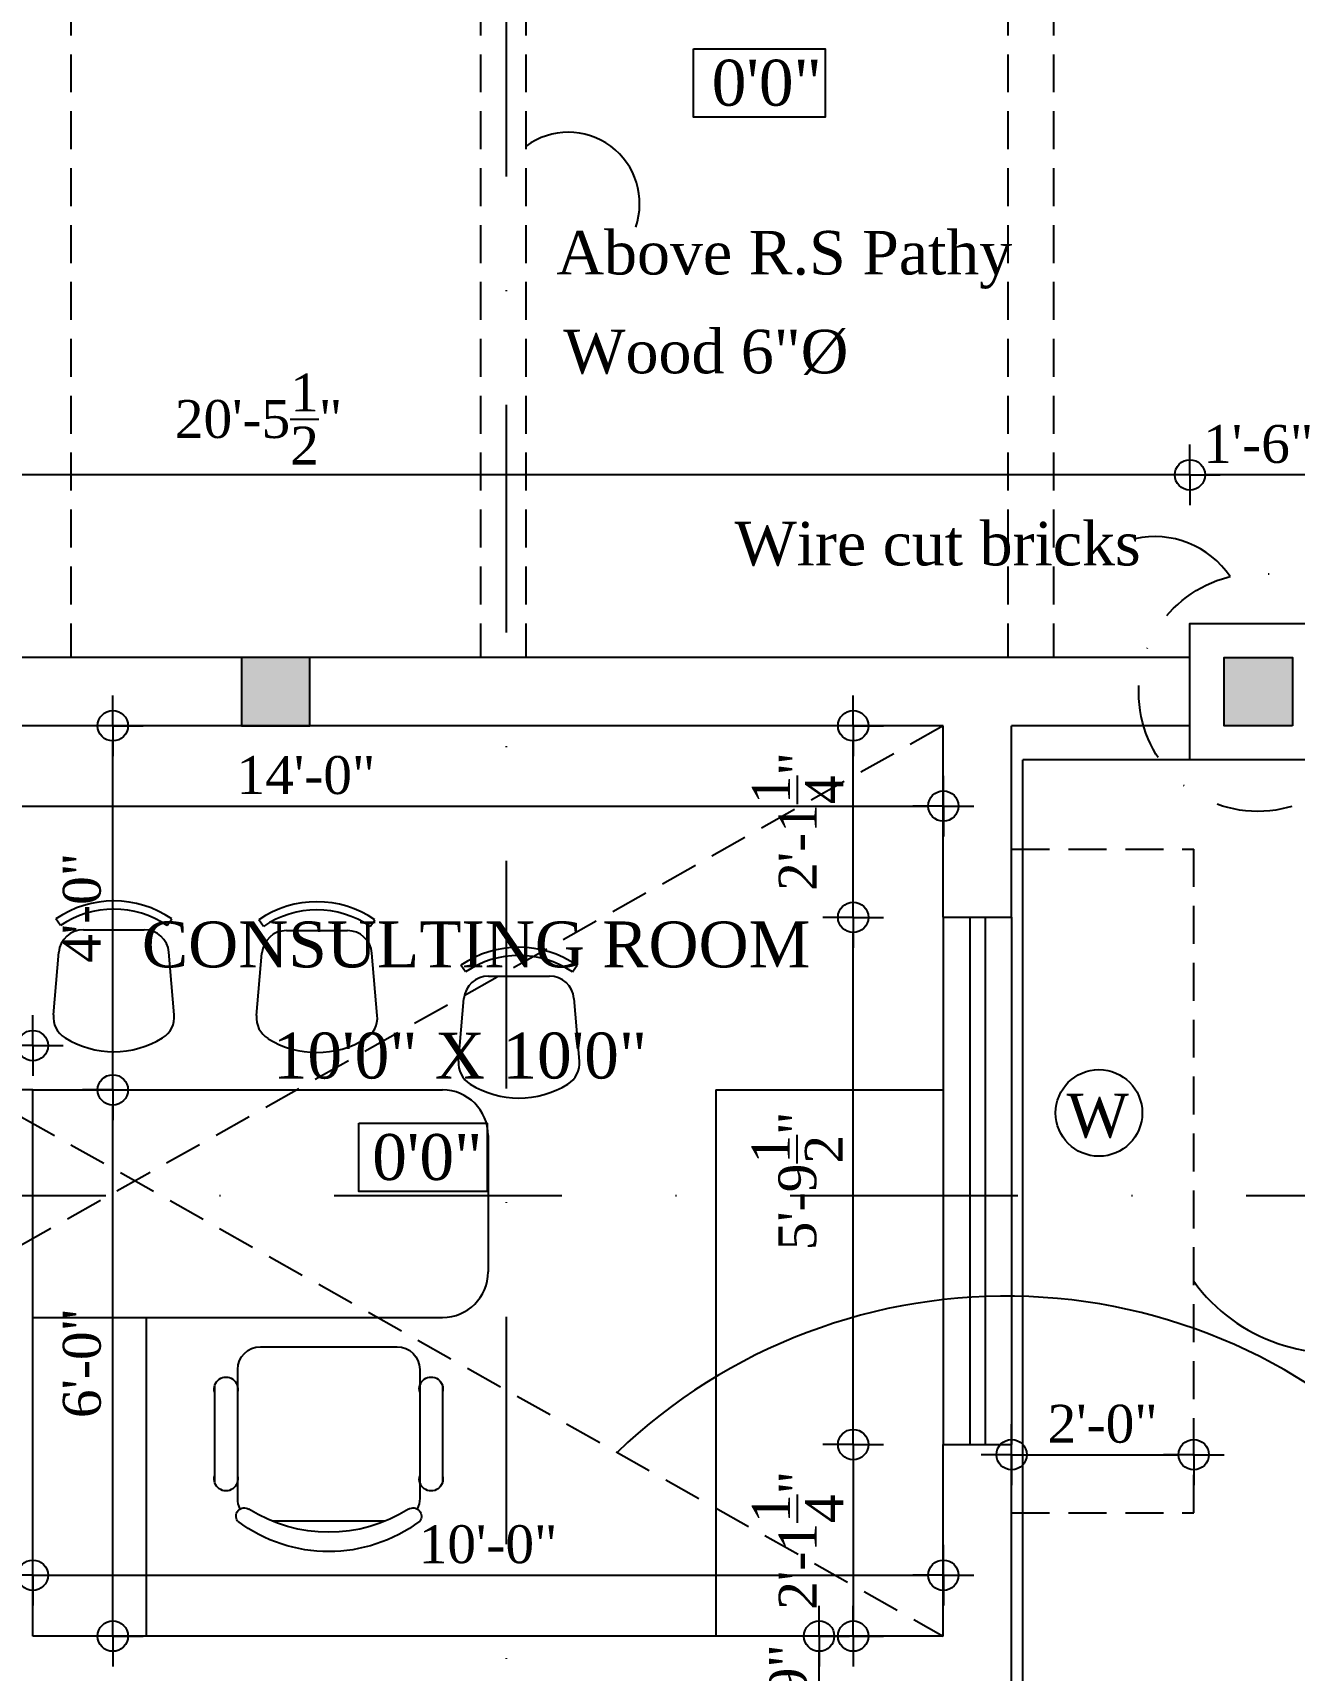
# Model space of a CAD drawing. Extents: x 7848 to 13228, y -2245 to 213.
# Drawn here: x 9452.6 to 9618.8, y -1502.6 to -1286.7 of the extents above; entities that cross this region are included whole.
import ezdxf
from ezdxf.enums import TextEntityAlignment as Align

# ---------------------------------------------------------------- set-up
doc = ezdxf.new("R2010")
doc.units = 0
doc.header["$LTSCALE"] = 20
doc.header["$MEASUREMENT"] = 0
doc.header["$PDMODE"] = 34
doc.header["$PDSIZE"] = 5
doc.linetypes.add('DASHDOT', pattern=[1, 0.5, -0.25, 0, -0.25])
doc.linetypes.add('HIDDEN', pattern=[0.375, 0.25, -0.125])
doc.layers.get('0').update_dxf_attribs({"linetype": 'CONTINUOUS'})
doc.layers.get('Defpoints').update_dxf_attribs({"linetype": 'CONTINUOUS'})
for name, color, linetype in [('column', 31, 'CONTINUOUS'), ('DETTEXT', 7, 'CONTINUOUS'), ('DIMLINE', 254, 'CONTINUOUS'), ('FURN', 10, 'CONTINUOUS'), ('HATCH', 252, 'CONTINUOUS'), ('Roof lilne', 31, 'CONTINUOUS'), ('Secline', 13, 'CONTINUOUS'), ('text', 2, 'CONTINUOUS'), ('wall', 13, 'CONTINUOUS'), ('window', 4, 'CONTINUOUS'), ('window sill', 5, 'CONTINUOUS'), ('WINTEXT', 2, 'CONTINUOUS'), ('WOOD', 7, 'CONTINUOUS')]:
    doc.layers.add(name, color=color, linetype=linetype)
doc.styles.add('STYLE1', font='times_1.ttf', dxfattribs={"width": 0.75, "oblique": 25})
doc.styles.add('style3', font='times_1.ttf')
doc.styles.add('style5', font='times_1.ttf')
doc.dimstyles.new('arch61', dxfattribs={"dimscale": 0, "dimtxt": 5, "dimasz": 2, "dimexe": 0.18, "dimexo": 0.0625, "dimgap": 1.5, "dimtad": 1, "dimzin": 3, "dimdsep": 46, "dimlunit": 4, "dimtxsty": 'style3', "dimblk": 'BLK', "dimcen": 0, "dimse1": 1, "dimse2": 1, "dimclrd": 256, "dimclrt": 3, "dimazin": 0, "dimtfac": 1, "dimtix": 1, "dimtmove": 2, "dimatfit": 3, "dimldrblk": 'NONE', "dimfxl": 0.18, "dimtolj": 1, "dimtzin": 0, "dimlwd": -1, "dimarcsym": 0})

# ---------------------------------------------------------------- blocks, each defined once
blk = doc.blocks.new('CHAIR7')
at = {"color": 0}
for p, q in [((5.12, 15.04), (17.88, 15.04)), ((20, 12), (3, 12)), ((0, 9), (0, -9)), ((23, -7.44), (23, 7.44)), ((3, -12), (20, -12)), ((5.12, -15), (17.88, -15))]:
    blk.add_line(p, q, dxfattribs=at)
for centre, radius, start, end in [((5.56, 13.54), 1.56, 73.7398, 286.2602), ((17.44, 13.54), 1.56, 253.7398, 106.2602), ((3, 9), 3, 90, 180), ((20, 9), 3, 62.4156, 90), ((22.34, 11.12), 1.1, 53.3099, 212.0274), ((7, 0), 20, 323.1301, 36.8699), ((4.82, 0), 19.64, 327.5758, 32.4242), ((3, -9), 3, 180, 270), ((22.34, -11.12), 1.1, 147.9726, 306.6901), ((5.56, -13.5), 1.56, 73.7398, 286.2602), ((17.44, -13.5), 1.56, 253.7398, 106.2602), ((20, -9), 3, 270, 297.5844)]:
    blk.add_arc(centre, radius, start, end, dxfattribs=at)
blk = doc.blocks.new('CHAIR1')
at = {"color": 0}
for p, q in [((6.09, 9.96), (16.38, 9.07)), ((20.77, 8.8), (21.88, 9.57)), ((20.09, 5.02), (20.09, -5.02)), ((6.09, -9.96), (16.38, -9.07)), ((20.77, -8.8), (21.88, -9.57))]:
    blk.add_line(p, q, dxfattribs=at)
for centre, radius, start, end in [((5.74, 5.91), 4.06, 85.0303, 148.407), ((16.03, 5.02), 4.06, 0, 85.0303), ((7.9, 0), 15.59, 325.6197, 34.3803), ((7.9, 0), 16.94, 325.6197, 34.3803), ((15.35, 0), 15.35, 148.407, 211.593), ((16.03, -5.02), 4.06, 274.9697, 0), ((5.74, -5.91), 4.06, 211.593, 274.9697)]:
    blk.add_arc(centre, radius, start, end, dxfattribs=at)
blk = doc.blocks.new('BLK')
for q in [(0, 2), (-2, 0), (0, -2), (2, 0)]:
    blk.add_line((0, 0), q)
blk.add_circle((0, 0), 1)
blk = doc.blocks.new('*D39')
at = {"layer": 'Defpoints', "color": 0}
for p in [(9572.6, -1482.46), (9452.6, -1485.74), (9572.6, -1490.06)]:
    blk.add_point(p, dxfattribs=at)
at = {"layer": 'DIMLINE'}
blk.add_line((9454.6, -1490.06), (9570.6, -1490.06), dxfattribs=at)
at = {"layer": 'DIMLINE', "xscale": 2, "yscale": 2, "zscale": 2, "rotation": 180}
blk.add_blockref('BLK', (9452.6, -1490.06), dxfattribs=at)
at = {"layer": 'DIMLINE', "xscale": 2, "yscale": 2, "zscale": 2}
blk.add_blockref('BLK', (9572.6, -1490.06), dxfattribs=at)
at = {"layer": 'DIMLINE', "color": 3, "insert": (9512.6, -1486.01), "char_height": 5, "attachment_point": 5, "style": 'style3'}
blk.add_mtext('\\A1;10\'-0"', dxfattribs=at)
blk = doc.blocks.new('_None')
blk = doc.blocks.new('*D40')
at = {"layer": 'Defpoints', "color": 0}
for p in [(9560.72, -1403.34), (9572.6, -1403.34), (9572.6, -1472.84)]:
    blk.add_point(p, dxfattribs=at)
at = {"layer": 'DIMLINE'}
blk.add_line((9560.72, -1470.84), (9560.72, -1405.34), dxfattribs=at)
at = {"layer": 'DIMLINE', "xscale": 2, "yscale": 2, "zscale": 2}
for p, rotation in [((9560.72, -1403.34), 90), ((9560.72, -1472.84), 270)]:
    blk.add_blockref('BLK', p, dxfattribs=dict(at, rotation=rotation))
at = {"layer": 'DIMLINE', "color": 3, "insert": (9553.35, -1438.09), "char_height": 5, "attachment_point": 5, "rotation": 90, "style": 'style3'}
blk.add_mtext('\\A1;5\'-9{\\H1.000000x;\\S1/2;}"', dxfattribs=at)
blk = doc.blocks.new('*D111')
at = {"layer": 'Defpoints', "color": 0}
for p in [(9605.1, -1345.02), (9605.1, -1364.59), (9623.1, -1364.59)]:
    blk.add_point(p, dxfattribs=at)
at = {"layer": 'DIMLINE'}
blk.add_line((9621.1, -1345.02), (9607.1, -1345.02), dxfattribs=at)
at = {"layer": 'DIMLINE', "xscale": 2, "yscale": 2, "zscale": 2, "rotation": 180}
blk.add_blockref('BLK', (9605.1, -1345.02), dxfattribs=at)
at = {"layer": 'DIMLINE', "xscale": 2, "yscale": 2, "zscale": 2}
blk.add_blockref('BLK', (9623.1, -1345.02), dxfattribs=at)
at = {"layer": 'DIMLINE', "color": 3, "insert": (9614.1, -1340.97), "char_height": 5, "attachment_point": 5, "style": 'style3'}
blk.add_mtext('\\A1;1\'-6"', dxfattribs=at)
blk = doc.blocks.new('*D112')
at = {"layer": 'Defpoints', "color": 0}
for p in [(9359.6, -1345.02), (9359.6, -1369.09), (9605.1, -1369.09)]:
    blk.add_point(p, dxfattribs=at)
at = {"layer": 'DIMLINE'}
blk.add_line((9603.1, -1345.02), (9361.6, -1345.02), dxfattribs=at)
at = {"layer": 'DIMLINE', "xscale": 2, "yscale": 2, "zscale": 2, "rotation": 180}
blk.add_blockref('BLK', (9359.6, -1345.02), dxfattribs=at)
at = {"layer": 'DIMLINE', "xscale": 2, "yscale": 2, "zscale": 2}
blk.add_blockref('BLK', (9605.1, -1345.02), dxfattribs=at)
at = {"layer": 'DIMLINE', "color": 3, "insert": (9482.35, -1337.65), "char_height": 5, "attachment_point": 5, "style": 'style3'}
blk.add_mtext('\\A1;20\'-5{\\H1.000000x;\\S1/2;}"', dxfattribs=at)
blk = doc.blocks.new('*D217')
at = {"layer": 'Defpoints', "color": 0}
for p in [(9452.6, -1426.09), (9463.14, -1426.09), (9452.6, -1498.09)]:
    blk.add_point(p, dxfattribs=at)
at = {"layer": 'DIMLINE'}
blk.add_line((9463.14, -1496.09), (9463.14, -1428.09), dxfattribs=at)
at = {"layer": 'DIMLINE', "xscale": 2, "yscale": 2, "zscale": 2}
for p, rotation in [((9463.14, -1426.09), 90), ((9463.14, -1498.09), 270)]:
    blk.add_blockref('BLK', p, dxfattribs=dict(at, rotation=rotation))
at = {"layer": 'DIMLINE', "color": 3, "insert": (9459.09, -1462.09), "char_height": 5, "attachment_point": 5, "rotation": 90, "style": 'style3'}
blk.add_mtext('\\A1;6\'-0"', dxfattribs=at)
blk = doc.blocks.new('*D218')
at = {"layer": 'Defpoints', "color": 0}
for p in [(9452.6, -1378.09), (9463.14, -1378.09), (9452.6, -1426.09)]:
    blk.add_point(p, dxfattribs=at)
at = {"layer": 'DIMLINE'}
blk.add_line((9463.14, -1424.09), (9463.14, -1380.09), dxfattribs=at)
at = {"layer": 'DIMLINE', "xscale": 2, "yscale": 2, "zscale": 2}
for p, rotation in [((9463.14, -1378.09), 90), ((9463.14, -1426.09), 270)]:
    blk.add_blockref('BLK', p, dxfattribs=dict(at, rotation=rotation))
at = {"layer": 'DIMLINE', "color": 3, "insert": (9459.09, -1402.09), "char_height": 5, "attachment_point": 5, "rotation": 90, "style": 'style3'}
blk.add_mtext('\\A1;4\'-0"', dxfattribs=at)
blk = doc.blocks.new('*D219')
at = {"layer": 'Defpoints', "color": 0}
for p in [(9572.6, -1388.67), (9404.6, -1418.42), (9572.6, -1418.42)]:
    blk.add_point(p, dxfattribs=at)
at = {"layer": 'DIMLINE'}
blk.add_line((9406.6, -1388.67), (9570.6, -1388.67), dxfattribs=at)
at = {"layer": 'DIMLINE', "xscale": 2, "yscale": 2, "zscale": 2, "rotation": 180}
blk.add_blockref('BLK', (9404.6, -1388.67), dxfattribs=at)
at = {"layer": 'DIMLINE', "xscale": 2, "yscale": 2, "zscale": 2}
blk.add_blockref('BLK', (9572.6, -1388.67), dxfattribs=at)
at = {"layer": 'DIMLINE', "color": 3, "insert": (9488.6, -1384.62), "char_height": 5, "attachment_point": 5, "style": 'style3'}
blk.add_mtext('\\A1;14\'-0"', dxfattribs=at)
blk = doc.blocks.new('*D220')
at = {"layer": 'Defpoints', "color": 0}
for p in [(9560.72, -1378.09), (9572.6, -1378.09), (9572.6, -1403.34)]:
    blk.add_point(p, dxfattribs=at)
at = {"layer": 'DIMLINE'}
blk.add_line((9560.72, -1401.34), (9560.72, -1380.09), dxfattribs=at)
at = {"layer": 'DIMLINE', "xscale": 2, "yscale": 2, "zscale": 2}
for p, rotation in [((9560.72, -1378.09), 90), ((9560.72, -1403.34), 270)]:
    blk.add_blockref('BLK', p, dxfattribs=dict(at, rotation=rotation))
at = {"layer": 'DIMLINE', "color": 3, "insert": (9553.4, -1390.71), "char_height": 5, "attachment_point": 5, "rotation": 90, "style": 'style3'}
blk.add_mtext('\\A1;2\'-1{\\H1.000000x;\\S1/4;}"', dxfattribs=at)
blk = doc.blocks.new('*D221')
at = {"layer": 'Defpoints', "color": 0}
for p in [(9572.6, -1472.84), (9560.72, -1498.09), (9572.6, -1498.09)]:
    blk.add_point(p, dxfattribs=at)
at = {"layer": 'DIMLINE'}
blk.add_line((9560.72, -1474.84), (9560.72, -1496.09), dxfattribs=at)
at = {"layer": 'DIMLINE', "xscale": 2, "yscale": 2, "zscale": 2}
for p, rotation in [((9560.72, -1472.84), 90), ((9560.72, -1498.09), 270)]:
    blk.add_blockref('BLK', p, dxfattribs=dict(at, rotation=rotation))
at = {"layer": 'DIMLINE', "color": 3, "insert": (9553.4, -1485.46), "char_height": 5, "attachment_point": 5, "rotation": 90, "style": 'style3'}
blk.add_mtext('\\A1;2\'-1{\\H1.000000x;\\S1/4;}"', dxfattribs=at)
blk = doc.blocks.new('*D222')
at = {"layer": 'Defpoints', "color": 0}
for p in [(9404.6, -1420.25), (9404.6, -1426.09), (9452.6, -1426.09)]:
    blk.add_point(p, dxfattribs=at)
at = {"layer": 'DIMLINE'}
blk.add_line((9450.6, -1420.25), (9406.6, -1420.25), dxfattribs=at)
at = {"layer": 'DIMLINE', "xscale": 2, "yscale": 2, "zscale": 2, "rotation": 180}
blk.add_blockref('BLK', (9404.6, -1420.25), dxfattribs=at)
at = {"layer": 'DIMLINE', "xscale": 2, "yscale": 2, "zscale": 2}
blk.add_blockref('BLK', (9452.6, -1420.25), dxfattribs=at)
at = {"layer": 'DIMLINE', "color": 3, "insert": (9428.6, -1416.2), "char_height": 5, "attachment_point": 5, "style": 'style3'}
blk.add_mtext('\\A1;4\'-0"', dxfattribs=at)
blk = doc.blocks.new('*D259')
at = {"layer": 'Defpoints', "color": 0}
for p in [(9545.6, -1498.09), (9556.23, -1498.09), (9544.21, -1507.09)]:
    blk.add_point(p, dxfattribs=at)
at = {"layer": 'DIMLINE'}
blk.add_line((9556.23, -1505.09), (9556.23, -1500.09), dxfattribs=at)
at = {"layer": 'DIMLINE', "xscale": 2, "yscale": 2, "zscale": 2}
for p, rotation in [((9556.23, -1498.09), 90), ((9556.23, -1507.09), 270)]:
    blk.add_blockref('BLK', p, dxfattribs=dict(at, rotation=rotation))
at = {"layer": 'DIMLINE', "color": 3, "insert": (9552.18, -1502.59), "char_height": 5, "attachment_point": 5, "rotation": 90, "style": 'style3'}
blk.add_mtext('\\A1;9"', dxfattribs=at)
blk = doc.blocks.new('*D378')
at = {"layer": 'Defpoints', "color": 0}
for p in [(9581.6, -1472.84), (9605.6, -1472.84), (9605.6, -1474.17)]:
    blk.add_point(p, dxfattribs=at)
at = {"layer": 'DIMLINE'}
blk.add_line((9583.6, -1474.17), (9603.6, -1474.17), dxfattribs=at)
at = {"layer": 'DIMLINE', "xscale": 2, "yscale": 2, "zscale": 2, "rotation": 180}
blk.add_blockref('BLK', (9581.6, -1474.17), dxfattribs=at)
at = {"layer": 'DIMLINE', "xscale": 2, "yscale": 2, "zscale": 2}
blk.add_blockref('BLK', (9605.6, -1474.17), dxfattribs=at)
at = {"layer": 'DIMLINE', "color": 3, "insert": (9593.6, -1470.13), "char_height": 5, "attachment_point": 5, "style": 'style3'}
blk.add_mtext('\\A1;2\'-0"', dxfattribs=at)

msp = doc.modelspace()

# ---------------------------------------------------------------- hatches: boundary and pattern name
at = {"layer": 'HATCH'}
for points in [[(9489.097, -1369.087), (9480.097, -1369.087), (9480.097, -1378.087), (9489.097, -1378.087)], [(9618.597, -1378.087), (9618.597, -1369.087), (9609.597, -1369.087), (9609.597, -1378.087)]]:
    msp.add_hatch(color=8, dxfattribs=at).paths.add_polyline_path(points)

# ---------------------------------------------------------------- linework, layer by layer
at = {"linetype": 'HIDDEN'}
for p, q in [((9572.597, -1378.087), (9359.597, -1498.087)), ((9359.597, -1378.087), (9572.597, -1498.087))]:
    msp.add_line(p, q, dxfattribs=at)
for p in [(9752.597, -1382.587), (9583.097, -2117.587)]:
    msp.add_line(p, (9583.097, -1382.587))
at = {"layer": 'column'}
for points in [[(9489.097, -1369.087), (9480.097, -1369.087), (9480.097, -1378.087), (9489.097, -1378.087)], [(9618.597, -1378.087), (9609.597, -1378.087), (9609.597, -1369.087), (9618.597, -1369.087)]]:
    msp.add_lwpolyline(points, close=True, dxfattribs=at)
at = {"layer": 'DETTEXT', "linetype": 'DASHDOT'}
msp.add_circle((9614.035, -1373.689), 15.683, dxfattribs=at)
at = {"layer": 'DETTEXT'}
for centre, radius, start, end in [((9523.166, -1309.263), 9.41, 340.8097, 126.2783), ((9600.454, -1365.186), 12.04, 34.14022, 102.50762), ((9624.113, -1437.86), 22.891, 216.01627, 356.35383), ((9580.863, -1527.381), 74.11, 41.55748, 133.76715)]:
    msp.add_arc(centre, radius, start, end, dxfattribs=at)
at = {"layer": 'FURN'}
for p, q in [((9452.597, -1426.087), (9506.597, -1426.087)), ((9542.597, -1426.087), (9572.597, -1426.087)), ((9542.597, -1426.087), (9542.597, -1498.087)), ((9512.597, -1432.087), (9512.597, -1450.087)), ((9452.597, -1456.087), (9506.597, -1456.087)), ((9467.597, -1498.087), (9467.597, -1456.087))]:
    msp.add_line(p, q, dxfattribs=at)
for centre, start, end in [((9506.597, -1432.087), 0, 90), ((9506.597, -1450.087), 270, 0)]:
    msp.add_arc(centre, 6, start, end, dxfattribs=at)
at = {"layer": 'Roof lilne', "linetype": 'HIDDEN'}
for p, q in [((9581.597, -1394.337), (9605.597, -1394.337)), ((9605.597, -1481.837), (9605.597, -1394.337)), ((9581.597, -1481.837), (9605.597, -1481.837))]:
    msp.add_line(p, q, dxfattribs=at)
at = {"layer": 'Secline', "linetype": 'DASHDOT', "ltscale": 3}
for p, q in [((9514.979, -1095.386), (9514.979, -2177.549)), ((9642.514, -1440.039), (8914.654, -1440.039))]:
    msp.add_line(p, q, dxfattribs=at)
at = {"layer": 'text'}
for points in [[(9539.66, -1288.854), (9557.011, -1288.854), (9557.011, -1297.879), (9539.66, -1297.879)], [(9495.587, -1430.468), (9512.493, -1430.468), (9512.493, -1439.493), (9495.587, -1439.493)]]:
    msp.add_lwpolyline(points, close=True, dxfattribs=at)
at = {"layer": 'wall'}
for p, q in [((9605.097, -1369.087), (9359.597, -1369.087)), ((9572.597, -1378.087), (9350.597, -1378.087)), ((9572.597, -1403.337), (9572.597, -1378.087)), ((9581.597, -1403.337), (9581.597, -1378.087)), ((9605.097, -1378.087), (9581.597, -1378.087)), ((9572.597, -1403.337), (9581.597, -1403.337)), ((9452.597, -1426.087), (9404.597, -1426.087)), ((9452.597, -1498.087), (9452.597, -1426.087)), ((9572.597, -1498.087), (9572.597, -1472.837)), ((9572.597, -1472.837), (9581.597, -1472.837)), ((9581.597, -1507.087), (9581.597, -1472.837)), ((9572.597, -1498.087), (9452.597, -1498.087))]:
    msp.add_line(p, q, dxfattribs=at)
msp.add_lwpolyline([(9623.097, -1382.587), (9605.097, -1382.587), (9605.097, -1364.587), (9623.097, -1364.587)], close=True, dxfattribs=at)
at = {"layer": 'window'}
for p, q in [((9576.097, -1403.337), (9576.097, -1472.837)), ((9578.097, -1403.337), (9578.097, -1472.837))]:
    msp.add_line(p, q, dxfattribs=at)
at = {"layer": 'window sill'}
for p, q in [((9572.597, -1403.337), (9572.597, -1472.837)), ((9581.597, -1403.337), (9581.597, -1472.837))]:
    msp.add_line(p, q, dxfattribs=at)
at = {"layer": 'WINTEXT', "color": 0}
msp.add_circle((9593.109, -1429.122), 5.708, dxfattribs=at)
at = {"layer": 'WOOD', "color": 8, "linetype": 'HIDDEN'}
for p, q in [((9457.597, -1177.087), (9457.597, -1369.087)), ((9511.597, -1177.087), (9511.597, -1369.087)), ((9517.597, -1177.087), (9517.597, -1369.087)), ((9581.097, -1177.087), (9581.097, -1369.087)), ((9587.097, -1177.087), (9587.097, -1369.087))]:
    msp.add_line(p, q, dxfattribs=at)

# ---------------------------------------------------------------- block references
at = {"layer": 'FURN', "xscale": 0.7999999999992724, "yscale": 0.7999999999992724, "zscale": 0.7999999999992724, "rotation": 90}
for p in [(9463.276, -1421.05), (9490.035, -1421.155), (9516.668, -1427.155)]:
    msp.add_blockref('CHAIR1', p, dxfattribs=at)
at = {"layer": 'FURN', "xscale": -1, "rotation": 90}
msp.add_blockref('CHAIR7', (9491.597, -1459.943), dxfattribs=at)

# ---------------------------------------------------------------- texts
at = {"layer": 'DETTEXT', "style": 'style5'}
for s, p in [('Above R.S Pathy ', (9552.736, -1318.6)), ('Wood 6"%%C', (9541.298, -1331.63)), ('Wire cut bricks', (9571.84, -1356.948))]:
    msp.add_text(s, height=5.75, dxfattribs=at).set_placement(p, align=Align.CENTER)
at = {"layer": 'text', "style": 'style5'}
for s, height, p in [('0\'0"', 6.0504, (9542.075, -1296.352)), ('CONSULTING ROOM', 6.05042, (9466.973, -1409.934)), ('10\'0" X 10\'0"', 6.05042, (9484.227, -1424.585)), ('0\'0"', 6.0504, (9497.334, -1437.966))]:
    msp.add_text(s, height=height, dxfattribs=at).set_placement(p)
at = {"layer": 'WINTEXT', "color": 2, "style": 'STYLE1'}
msp.add_text('W', height=5.749, rotation=0.08576, dxfattribs=at).set_placement((9588.869, -1432.346))

# ---------------------------------------------------------------- dimensions: what is measured, and where the dimension line sits
at = {"layer": 'DIMLINE'}
for base, p1, p2, override, picture, middle in [((9359.597, -1345.018), (9605.097, -1369.087), (9359.597, -1369.087), {"dimscale": 1}, '*D112', (9482.347, -1337.652)), ((9605.097, -1345.018), (9623.097, -1364.587), (9605.097, -1364.587), {"dimscale": 1}, '*D111', (9614.097, -1340.975)), ((9572.597, -1388.666), (9404.597, -1418.416), (9572.597, -1418.416), {"dimscale": 1, "dimfxl": 0.25}, '*D219', (9488.597, -1384.622)), ((9404.597, -1420.248), (9452.597, -1426.087), (9404.597, -1426.087), {"dimscale": 1, "dimfxl": 0.25}, '*D222', (9428.597, -1416.204)), ((9605.597, -1474.171), (9581.597, -1472.837), (9605.597, -1472.837), {"dimscale": 1, "dimfxl": 0.25}, '*D378', (9593.597, -1470.128)), ((9572.597, -1490.058), (9452.597, -1485.737), (9572.597, -1482.462), {"dimscale": 1, "dimfxl": 0.25, "dimarcsym": 1}, '*D39', (9512.597, -1486.014))]:
    dim = msp.add_linear_dim(base=base, p1=p1, p2=p2, dimstyle='arch61', override=override, dxfattribs=at)
    dim.commit()
    dim.dimension.update_dxf_attribs({"geometry": picture, "text_midpoint": middle})
for base, p1, p2, override, picture, middle in [((9463.137, -1378.087), (9452.597, -1426.087), (9452.597, -1378.087), {"dimscale": 1, "dimfxl": 0.25}, '*D218', (9459.093, -1402.087)), ((9560.722, -1378.087), (9572.597, -1403.337), (9572.597, -1378.087), {"dimscale": 1, "dimfxl": 0.25}, '*D220', (9553.4, -1390.712)), ((9560.722, -1403.337), (9572.597, -1472.837), (9572.597, -1403.337), {"dimscale": 1, "dimfxl": 0.25, "dimarcsym": 1}, '*D40', (9553.349, -1438.087)), ((9463.137, -1426.087), (9452.597, -1498.087), (9452.597, -1426.087), {"dimscale": 1, "dimfxl": 0.25}, '*D217', (9459.093, -1462.087)), ((9560.722, -1498.087), (9572.597, -1472.837), (9572.597, -1498.087), {"dimscale": 1, "dimfxl": 0.25}, '*D221', (9553.4, -1485.462)), ((9556.231, -1498.087), (9544.209, -1507.087), (9545.597, -1498.087), {"dimscale": 1}, '*D259', (9552.18, -1502.587))]:
    dim = msp.add_linear_dim(base=base, p1=p1, p2=p2, angle=90, dimstyle='arch61', override=override, dxfattribs=at)
    dim.commit()
    dim.dimension.update_dxf_attribs({"geometry": picture, "text_midpoint": middle})

doc.saveas('drawing.dxf')
